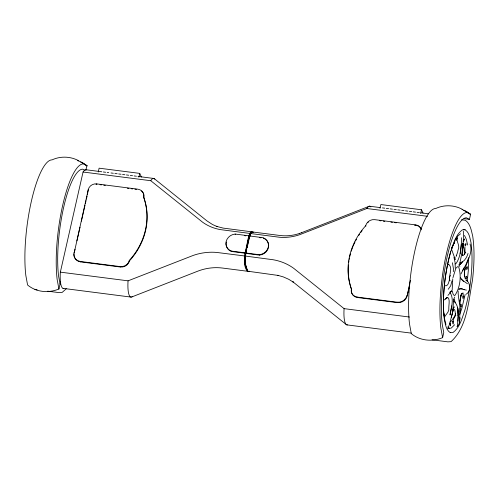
<?xml version="1.0" encoding="UTF-8"?>
<svg xmlns="http://www.w3.org/2000/svg" width="499" height="499" viewBox="0 0 499 499"><rect width="100%" height="100%" fill="white"/><g stroke="black" fill="none" stroke-linecap="round" stroke-linejoin="round"><path stroke-width="0.75" d="M460.128 307.952L459.485 322.217L459.885 317.582C459.629 320.595 459.928 324.749 456.953 326.583M460.084 304.141L460.303 297.872L461.669 293.269L460.446 297.092M453.716 300.972C460.795 307.39 457.496 318.293 457.527 326.24M245.096 253.224L231.505 251.484L231.318 251.072A9.562 8.639 -24.9 0 1 226.116 241.647A9.562 8.639 -24.9 0 1 235.172 234.056L248.764 235.802L245.096 253.224C244.167 258.981 243.487 266.335 247.342 271.157L278.548 275.485L277.681 275.286L283.395 276.939L288.759 279.315L293.674 282.378L292.663 281.629L345.982 324.313M247.223 269.554L246.818 269.504C244.198 264.426 244.242 258.126 245.508 252.669L248.733 237.181L249.144 237.231L245.651 252.357L246.25 252.825M247.155 269.603C244.547 264.514 244.522 258.17 245.913 252.725L245.508 252.669M245.215 261.595L245.165 256.031M245.152 258.925L245.651 252.968L249.506 235.952L263.098 237.699A9.562 8.639 -24.9 0 1 268.294 247.117A9.562 8.639 -24.9 0 1 259.237 254.708L245.651 252.968M464.681 269.628L464.295 274.812M457.926 321.1L458.144 315.443M456.916 238.173C456.622 242.314 460.365 245.882 457.976 250.23C458.263 251.409 454.938 258.931 456.622 255.214M453.304 271.693L453.441 268.755L452.431 262.755M453.179 321.749C453.148 319.341 454.421 317.096 455.874 315.268M461.65 237.724C461.182 246.344 461.12 255.812 456.242 263.304L455.013 263.983M462.205 254.378L463.116 243.531M462.779 248.383L463.534 236.669L463.315 231.143M462.997 243.655L461.974 252.931L459.342 265.468M461.338 244.148L460.128 253.498M463.003 292.838L463.209 294.934M464.931 246.961L464.981 251.371L465.804 253.005M452.761 278.804L452.169 290.075M467.226 281.673L468.343 270.271L468.598 257.752M451.957 247.398L452.025 246.911L451.876 247.223M451.757 305.912L450.023 314.913C451.171 307.92 454.552 298.377 449.718 292.09M458.163 291.297C457.951 298.283 460.583 305.176 459.935 312.255M461.587 293.68L459.791 301.421M465.149 294.454L461.874 308.27L459.791 314.407M452.955 277.662L455.837 268.312L457.577 266.672L458.668 266.859C461.55 275.903 460.29 287.374 454.907 295.439M451.975 280.943L450.728 285.715L448.208 289.289M63.803 288.366A20.79 5.102 -82.7 0 1 60.348 272.142L83.059 172.018A22.305 5.477 -82.7 0 1 86.408 169.841M78.78 160.79C70.658 156.312 60.454 155.938 52.052 159.88A68.7 16.86 -82.7 0 0 31.35 201.328A68.7 16.86 -82.7 0 0 25.836 275.492L27.595 285.004A30.539 27.588 -24.9 0 0 58.926 289.027L60.579 281.723M85.909 170.034L86.882 165.73A32.772 29.603 -24.9 0 0 80.613 162.063M74.158 253.043L88.254 189.639A7.267 6.568 -24.9 0 1 96.75 183.9L137.811 189.171A7.735 6.986 -24.9 0 1 143.643 197.186L143.837 197.598A68.981 62.313 -24.9 0 1 129.503 260.815A7.841 7.08 -24.9 0 1 120.34 267.002L80.601 261.894A8.539 7.716 -24.9 0 1 74.002 254.072M74.332 252.288L75.018 249.251M76.915 240.898L80.015 227.238M81.387 221.169L85.005 205.232M85.348 203.711L86.034 200.679M86.383 199.157L87.069 196.119M87.412 194.604L88.254 189.639M98.253 171.974L99.114 168.175L139.739 173.39L141.435 177.058M138.878 177.189L139.739 173.39M252.744 232.122L251.215 231.96L250.404 232.484L249.594 233.395L248.957 236.214L248.764 235.802M248.926 237.593L249.687 234.249L251.153 232.634L252.744 231.991L279.933 235.484C286.576 236.326 293.393 235.553 299.724 233.376M249.425 236.981L250.093 234.299L249.687 234.249M246.743 249.394L246.057 252.413L245.315 252.257M247.086 247.884L249.307 238.085M245.502 256.13L245.801 254.808M249.974 236.407L250.273 235.073M380.02 208.351L380.88 204.553L421.505 209.773L423.052 213.098M420.645 213.566L421.505 209.773M421.318 229.858A7.267 6.568 -24.9 0 0 415.792 224.93L374.73 219.654A7.735 6.986 -24.9 0 0 365.692 225.76A68.981 62.313 -24.9 0 0 351.358 288.971L351.552 289.383A7.841 7.08 -24.9 0 0 357.465 297.51L397.204 302.612A8.539 7.716 -24.9 0 0 407.184 295.87L410.434 280.276M407.184 295.87L409.766 284.486M462.479 209.412C454.358 204.927 444.154 204.559 435.752 208.501A68.7 16.86 -82.7 0 0 415.049 249.943A68.7 16.86 -82.7 0 0 409.536 324.113L411.295 333.625A30.539 27.588 -24.9 0 0 442.625 337.648L443.761 332.627L442.251 324.462A63.379 15.556 -82.7 0 1 447.341 256.037A63.379 15.556 -82.7 0 1 466.44 217.801L469.447 219.373L470.588 214.352L466.403 211.457A31.662 30.564 -62.5 0 0 461.999 209.499M452.138 314.395L453.348 309.199L449.562 324.119L447.734 328.853M451.233 317.277C453.89 311.139 452.431 302.494 454.595 297.055M452.942 310.896L453.591 308.232L452.986 309.636C455.55 307.927 455.001 313.073 455.481 314.532M465.305 268.225L464.613 270.988C466.035 262.106 473.501 253.074 470.008 244.048M464.613 270.988L464.376 276.384M451.333 249.144L451.589 248.153M450.797 251.54C446.069 268.25 443.705 285.59 443.418 302.949L443.393 302.001L443.642 310.883L444.484 318.474L445.875 324.425L445.401 322.554M444.285 317.507C445.788 314.183 449.63 311.994 448.813 307.546C448.826 304.664 450.104 298.976 447.809 297.491L444.141 299.986M451.414 249.313L451.701 248.39M460.945 273.97L466.035 264.345L468.561 258.102M451.445 249.812L453.129 244.841M468.037 253.398C466.808 257.571 464.401 261.863 459.853 262.973M443.386 311.626L443.399 309.43M452.986 309.636L454.127 306.823L452.942 309.673M451.452 248.982L453.572 244.317M455.712 313.597L454.202 316.915L451.751 320.639L449.955 322.123M451.551 290.418L450.422 292.564L447.934 295.433M450.466 275.392L449.281 277.725L449.805 280.731L449.587 279.321C448.663 281.979 448.333 286.981 444.384 285.678M455.955 238.622L455.069 240.219L457.826 236.027L460.515 233.806M465.374 252.544L463.552 255.288M464.376 267.358L462.442 270.751M461.095 295.071L462.76 293.181M454.645 324.743L451.165 328.167M460.259 264.339C464.956 257.889 460.864 265.25 458.544 265.019M66.323 288.703L62.169 292.402L58.969 292.607L47.686 291.185M250.08 234.355L250.754 233.557L250.348 233.507L249.7 236.364L249.506 235.952M445.763 298.67L447.297 297.31L445.339 298.995M455.244 257.69L454.233 257.147L455.213 259.505L451.551 249.213M465.997 280.151L466.459 280.438L466.066 279.951C470.719 282.908 471 291.497 466.253 294.167M251.116 233.008L250.348 233.507L279.484 237.25A46.12 41.66 -24.9 0 0 299.706 234.686L366.796 208.513A22.305 5.477 -82.7 0 1 370.857 206.929M458.481 289.894L460.565 288.909L464.076 289.539M60.348 272.142L128.056 280.837L193.387 255.357A52.807 47.698 -24.9 0 1 216.541 252.419L244.479 255.956M131.511 297.061L197.76 271.175C205.563 268.138 214.115 266.99 222.435 268.044L248.122 271.337L246.724 269.597L245.358 263.235L244.947 263.185M301.315 232.79L369.366 206.199L380.138 207.584M299.581 233.432L301.415 232.752M248.864 271.493L249.681 271.213M448.663 328.323L450.541 328.205M450.354 332.615L453.067 332.446C459.922 327.419 461.906 318.443 464.681 310.871C467.538 300.897 469.434 290.674 470.719 280.382C472.06 267.745 472.74 254.927 470.931 242.302C469.84 237.886 469.297 232.484 465.124 229.796L463.615 229.596M459.13 288.353L462.461 288.753M34.899 289.576L37.157 289.863M85.635 169.704L101.79 171.781M103.33 171.98L105.638 172.274M107.173 172.473L108.713 172.673M111.021 172.966L113.329 173.265M114.87 173.459L117.178 173.758M118.712 173.958L121.026 174.251M122.561 174.45L124.869 174.744M126.409 174.943L128.717 175.236M130.258 175.436L132.566 175.735M134.1 175.929L136.408 176.228M137.949 176.428L153.336 178.399M382.446 207.883L384.754 208.177M386.295 208.376L388.602 208.669M390.143 208.869L392.451 209.168M393.985 209.362L396.3 209.661M397.834 209.854L400.142 210.154M401.683 210.353L403.99 210.647M405.531 210.846L407.839 211.139M409.373 211.339L411.681 211.638M413.222 211.832L415.53 212.131M417.07 212.325L419.378 212.624M420.919 212.823L428.61 213.809M464.051 218.681L469.447 219.373M83.059 172.018L150.76 180.713A22.305 5.477 -82.7 0 1 154.821 179.129M366.796 208.513L427.574 216.317M99.981 184.705L101.503 184.898M103.786 185.191L105.301 185.385M127.357 188.217L128.879 188.416M131.156 188.709L132.678 188.903M134.961 189.196L136.483 189.389M379.483 220.652L381.005 220.851M383.288 221.144L384.804 221.338M390.892 222.117L392.414 222.317M394.69 222.61L396.212 222.804M414.463 225.149L415.985 225.342L415.792 224.93M251.995 231.842L223.078 228.087L216.229 226.272L217.177 226.602L212.512 224.531L206.929 220.876L154.116 178.536M249.594 233.395L220.464 229.615A46.12 41.66 -24.9 0 1 202.519 222.142L150.76 180.713M244.423 235.634L245.932 235.827M259.511 237.624L261.021 237.817M231.318 251.072L244.903 252.812M245.839 253.38L259.43 255.126A9.562 8.639 -24.9 0 0 268.487 247.535A9.562 8.639 -24.9 0 0 263.291 238.11M244.76 255.981L273.134 259.742A52.807 47.698 -24.9 0 1 293.68 268.294L344.085 308.638L409.486 317.04M244.703 258.314L245.109 258.37M245.034 258.413L245.446 258.47M244.76 260.846L245.171 260.896L245.414 264.052M245.283 263.285L245.689 263.335L245.552 261.582M245.258 265.275L245.664 265.325L246.088 267.102L245.676 267.052M246.013 267.152L246.419 267.202M246.2 268.474L246.612 268.524M246.537 268.574L246.943 268.624M73.971 252.631A8.539 7.716 -24.9 0 0 80.414 261.482L120.153 266.591A7.841 7.08 -24.9 0 0 129.31 260.403A68.981 62.313 -24.9 0 0 143.643 197.186M351.358 288.971A7.841 7.08 -24.9 0 0 357.272 297.098L397.011 302.201A8.539 7.716 -24.9 0 0 406.991 295.458M62.986 288.353L130.694 297.048M346.724 324.849L411.351 333.145M461.55 219.76L465.305 220.252C470.463 223.808 471.355 230.688 472.74 236.314C474.83 250.872 474.05 265.655 472.503 280.226C468.455 300.766 467.513 326.608 451.052 341.647L447.84 341.852L432.065 339.788M463.54 229.478L465.08 229.677L462.361 229.852C455.493 234.886 453.51 243.88 450.728 251.471C447.865 261.47 445.963 271.706 444.678 282.022C443.33 294.684 442.657 307.527 444.466 320.183C445.563 324.612 446.1 330.02 450.285 332.714M447.46 264.451L448.919 264.645M448.657 328.192L449.412 328.361L447.759 326.926M464.251 289.707L463.552 289.526L466.415 290.119M252.744 231.991L253.486 232.272M85.111 170.421L82.74 169.18A63.379 15.556 -82.7 0 0 63.641 207.416A63.379 15.556 -82.7 0 0 58.551 275.841L60.061 284.006M447.092 263.759C454.389 266.291 448.052 275.485 449.83 280.762M454.315 295.595L453.154 294.316L452.237 290.905M467.432 283.756L460.989 279.184M453.603 299.069L454.533 300.036L455.188 302.494M463.484 281.505L460.471 277.731M459.573 266.054L459.866 266.472M464.488 235.403L466.297 239.308L467.638 245.028M365.692 225.76L365.886 226.172M397.011 302.201L397.204 302.612M357.272 297.098L357.465 297.51M259.237 254.708L259.43 255.126M235.172 234.056L235.366 234.468M96.75 183.9L96.937 184.312A7.267 6.568 -24.9 0 0 96.014 184.25M129.31 260.403L129.503 260.815M120.153 266.591L120.34 267.002M80.414 261.482L80.601 261.894M465.112 278.43L464.288 275.099M453.984 257.44L455.144 262.786L455.263 268.063M462.81 243.624L464.001 248.714L464.638 254.471M443.898 313.572L444.584 316.491M442.625 337.648L440.866 328.136A68.7 16.86 -82.7 0 1 446.38 253.966A68.7 16.86 -82.7 0 1 467.083 212.524L470.588 214.352A32.772 29.603 -24.9 0 0 463.696 210.428M58.926 289.027L57.16 279.515A68.7 16.86 -82.7 0 1 62.681 205.351A68.7 16.86 -82.7 0 1 83.383 163.903L87.238 165.911L82.703 162.836A31.662 30.564 -62.5 0 0 77.644 160.659M351.552 289.383A68.981 62.313 -24.9 0 1 348.614 276.727M348.477 275.354A68.981 62.313 -24.9 0 1 348.458 264.957M348.764 262.175A68.981 62.313 -24.9 0 1 348.963 260.784M349.194 259.393A68.981 62.313 -24.9 0 1 349.462 258.008M349.755 256.629A68.981 62.313 -24.9 0 1 350.448 253.879M351.259 251.153A68.981 62.313 -24.9 0 1 352.986 246.444M353.261 245.776A68.981 62.313 -24.9 0 1 355.082 241.847M355.75 240.555A68.981 62.313 -24.9 0 1 356.442 239.277M358.694 235.522A68.981 62.313 -24.9 0 1 359.498 234.299M360.765 232.49A68.981 62.313 -24.9 0 1 362.081 230.713M141.504 191.011A7.735 6.986 -24.9 0 1 143.837 197.598M132.378 296.556A20.79 5.102 -82.7 0 1 128.056 280.837M231.505 251.484A9.562 8.639 -24.9 0 1 226.359 245.957M226.222 245.327A9.562 8.639 -24.9 0 1 226.309 242.059M347.541 324.861A20.79 5.102 -82.7 0 1 344.085 308.638M367.682 222.772A7.735 6.986 -24.9 0 1 368.393 222.074M416.883 225.517A7.267 6.568 -24.9 0 1 418.542 226.19M419.279 226.677A7.267 6.568 -24.9 0 1 420.938 228.648M450.029 323.533L450.522 325.884L450.634 323.564L450.298 323.146L450.029 323.533M463.384 240.468L463.621 241.329L464.507 238.952L463.384 240.468M463.808 296.599L463.683 297.685L463.259 298.39L462.791 298.29L462.667 296.356L463.084 295.658L463.559 295.757L463.808 296.599M465.018 244.753L465.155 245.995L466.047 244.616L465.91 243.381L465.018 244.753M460.527 304.783L460.352 305.825L460.964 307.11L461.4 306.604L461.394 304.602L460.957 304.278L460.527 304.783M454.015 243.169C453.66 245.957 455.961 237.399 454.015 243.169M444.241 315.368L444.515 318.119L444.241 315.368M456.504 239.389C455.799 243.125 458.65 234.193 456.504 239.389M466.646 267.221L466.415 269.161L466.821 269.416L467.326 268.867L467.563 266.921L467.151 266.666L466.646 267.221M466.004 276.652L465.654 278.642L466.016 279.122L466.883 277.8L466.877 276.777L466.515 276.303L466.004 276.652M452.849 321.418L452.581 323.059L453.229 324.113L453.497 322.473L452.849 321.418M451.09 291.366L450.241 292.663L451.09 291.366M462.885 255.444L462.274 254.764L462.885 255.444M457.72 308.033L458.144 315.655L457.72 308.033"/></g></svg>
